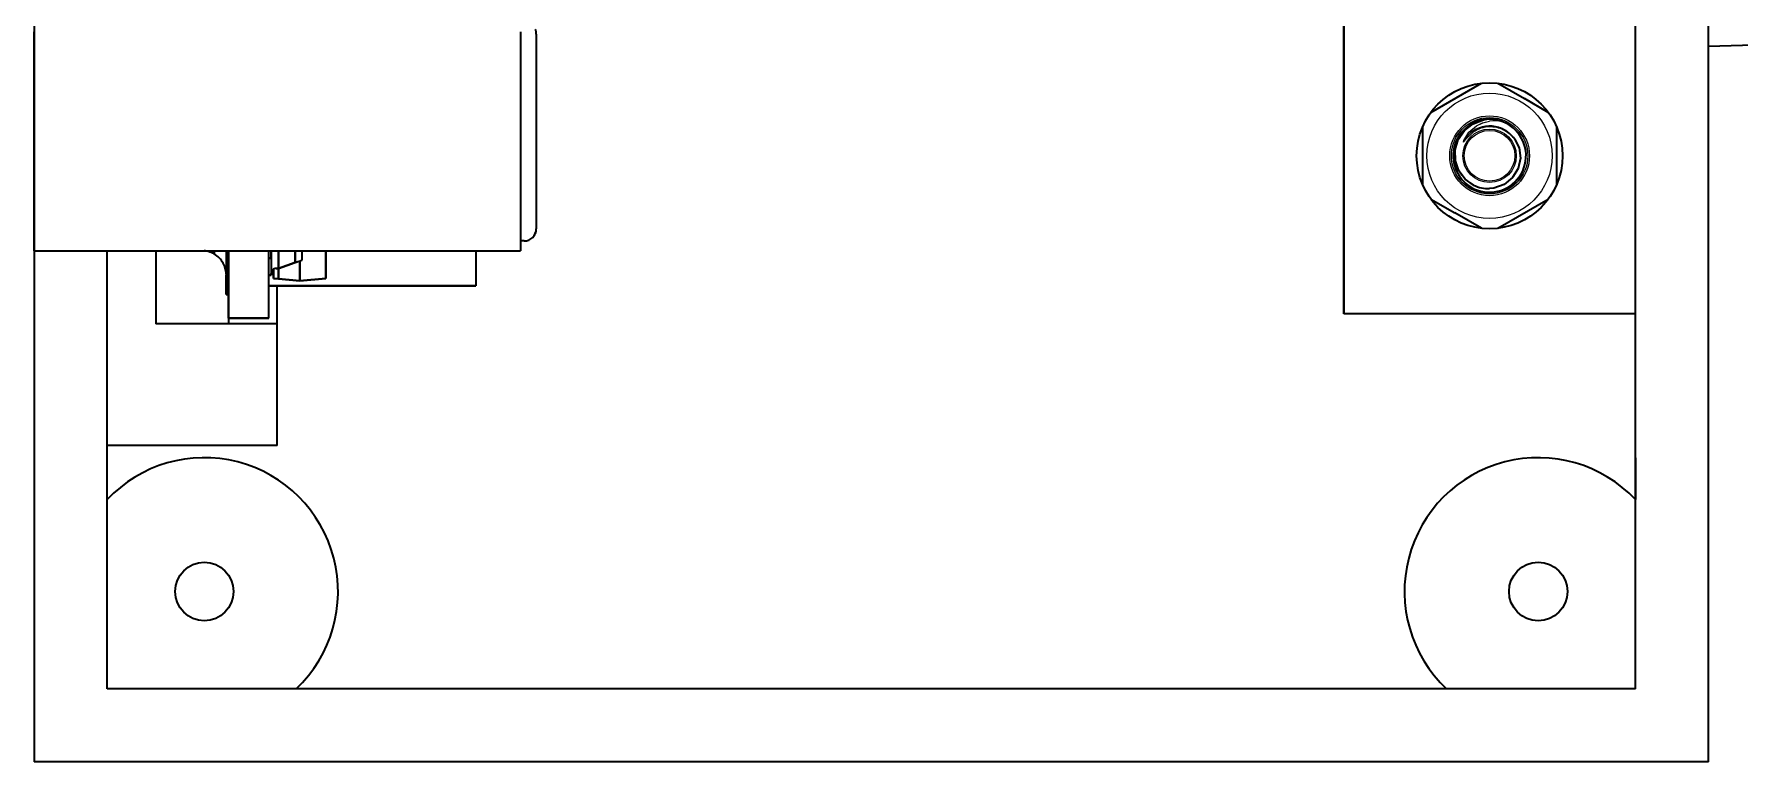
# Model space of a CAD drawing. Extents: x 146 to 1134, y 78 to 926.
# Drawn here: x 666.9 to 737.1, y 300.1 to 330 of the extents above; entities that cross this region are included whole.
import ezdxf

# ---------------------------------------------------------------- set-up
doc = ezdxf.new("R2010")
doc.units = 0

msp = doc.modelspace()

# ---------------------------------------------------------------- linework, layer by layer
at = {"color": 7, "lineweight": 35}
for p, q in [((666.909, 391.907), (666.909, 300.107)), ((735.764, 300.107), (735.764, 391.907)), ((732.764, 303.107), (732.764, 388.907)), ((720.764, 318.514), (720.764, 349.306)), ((666.909, 321.107), (666.909, 300.107)), ((666.909, 321.107), (686.909, 321.107)), ((732.764, 303.107), (669.909, 303.107)), ((735.764, 300.107), (666.909, 300.107)), ((735.764, 300.107), (666.909, 300.107))]:
    msp.add_line(p, q, dxfattribs=at)
at = {"color": 7, "lineweight": 35, "ltscale": 0.325}
msp.add_line((720.764, 331.514), (720.764, 318.514), dxfattribs=at)
at = {"color": 7, "lineweight": 35, "ltscale": 0.225}
for p, q in [((666.909, 321.107), (666.909, 330.107)), ((686.909, 330.107), (686.909, 321.107))]:
    msp.add_line(p, q, dxfattribs=at)
at = {"color": 7, "lineweight": 35, "ltscale": 0.2}
msp.add_line((687.559, 330.012), (687.559, 322.012), dxfattribs=at)
msp.add_line((687.559, 330.012), (687.559, 322.012), dxfattribs=at)
at = {"color": 7, "lineweight": 35, "ltscale": 0.275003}
msp.add_line((732.764, 318.514), (732.764, 329.514), dxfattribs=at)
at = {"color": 7, "lineweight": 35, "ltscale": 0.059963}
msp.add_line((724.35, 326.796), (726.427, 327.995), dxfattribs=at)
at = {"color": 7, "lineweight": 35, "ltscale": 0.031607}
msp.add_line((727.1, 327.995), (728.195, 327.363), dxfattribs=at)
at = {"color": 7, "lineweight": 35, "ltscale": 0.028374}
msp.add_line((729.178, 326.795), (728.195, 327.363), dxfattribs=at)
at = {"color": 7, "lineweight": 35, "ltscale": 0.059962}
for p, q in [((724.014, 323.815), (724.014, 326.213)), ((727.1, 322.033), (729.177, 323.232))]:
    msp.add_line(p, q, dxfattribs=at)
at = {"color": 7, "lineweight": 35, "ltscale": 0.000105509}
msp.add_line((727.277, 326.412), (727.278, 326.417), dxfattribs=at)
at = {"color": 7, "lineweight": 35, "ltscale": 0.059964}
msp.add_line((729.514, 326.213), (729.514, 323.815), dxfattribs=at)
at = {"color": 7, "lineweight": 13, "ltscale": 0.000145855}
msp.add_line((727.788, 325.711), (727.784, 325.707), dxfattribs=at)
at = {"color": 7, "lineweight": 35, "ltscale": 0.028372}
msp.add_line((724.349, 323.232), (725.332, 322.665), dxfattribs=at)
at = {"color": 7, "lineweight": 35, "ltscale": 0.031606}
msp.add_line((726.427, 322.033), (725.332, 322.665), dxfattribs=at)
at = {"color": 7, "lineweight": 35, "ltscale": 0.003749}
msp.add_line((687.059, 321.512), (686.909, 321.512), dxfattribs=at)
msp.add_line((687.059, 321.512), (686.909, 321.512), dxfattribs=at)
msp.add_line((687.059, 321.512), (686.909, 321.512), dxfattribs=at)
at = {"color": 7, "lineweight": 35, "ltscale": 0.45}
msp.add_line((669.909, 303.107), (669.909, 321.107), dxfattribs=at)
at = {"color": 7, "lineweight": 35, "ltscale": 0.075}
msp.add_line((671.909, 321.107), (671.909, 318.107), dxfattribs=at)
at = {"color": 7, "lineweight": 35, "ltscale": 0.003224}
for p, q in [((674.309, 320.978), (674.309, 321.107)), ((674.309, 321.107), (674.309, 320.978))]:
    msp.add_line(p, q, dxfattribs=at)
at = {"color": 7, "lineweight": 35, "ltscale": 0.015586}
for p, q in [((674.809, 321.107), (674.809, 320.484)), ((674.809, 321.107), (674.809, 320.484)), ((674.909, 320.484), (674.909, 321.107)), ((674.909, 321.107), (674.909, 320.484))]:
    msp.add_line(p, q, dxfattribs=at)
at = {"color": 7, "lineweight": 35, "ltscale": 0.023086}
msp.add_line((674.809, 321.107), (674.809, 320.184), dxfattribs=at)
at = {"color": 7, "lineweight": 35, "ltscale": 0.06925}
for p, q in [((674.909, 321.107), (674.909, 318.337)), ((674.909, 318.337), (674.909, 321.107)), ((676.559, 318.337), (676.559, 321.107)), ((676.559, 318.337), (676.559, 321.107))]:
    msp.add_line(p, q, dxfattribs=at)
at = {"color": 7, "lineweight": 35, "ltscale": 0.002501}
for p, q in [((676.559, 320.812), (676.659, 320.812)), ((676.559, 320.812), (676.659, 320.812)), ((676.659, 320.812), (676.559, 320.812)), ((674.909, 320.484), (674.809, 320.484)), ((674.809, 320.484), (674.909, 320.484)), ((674.909, 319.312), (674.809, 319.312)), ((674.909, 319.312), (674.809, 319.312)), ((674.809, 319.312), (674.909, 319.312))]:
    msp.add_line(p, q, dxfattribs=at)
at = {"color": 7, "lineweight": 35, "ltscale": 0.007375}
for p, q in [((676.659, 320.812), (676.659, 321.107)), ((676.659, 321.107), (676.659, 320.812))]:
    msp.add_line(p, q, dxfattribs=at)
at = {"color": 7, "lineweight": 35, "ltscale": 0.0249}
msp.add_line((676.664, 321.107), (676.664, 320.111), dxfattribs=at)
at = {"color": 7, "lineweight": 35, "ltscale": 0.017525}
msp.add_line((676.664, 320.812), (676.664, 320.111), dxfattribs=at)
at = {"color": 7, "lineweight": 35, "ltscale": 0.018275}
msp.add_line((676.959, 320.381), (676.959, 321.112), dxfattribs=at)
at = {"color": 7, "lineweight": 35, "ltscale": 0.01815}
msp.add_line((676.959, 321.107), (676.959, 320.381), dxfattribs=at)
at = {"color": 7, "lineweight": 35, "ltscale": 0.018051}
for p, q in [((677.639, 320.624), (676.959, 320.381)), ((676.959, 320.381), (677.639, 320.624)), ((676.959, 320.381), (677.639, 320.624))]:
    msp.add_line(p, q, dxfattribs=at)
at = {"color": 7, "lineweight": 35, "ltscale": 0.012079}
for p, q in [((677.639, 320.624), (677.639, 321.107)), ((677.639, 321.107), (677.639, 320.624))]:
    msp.add_line(p, q, dxfattribs=at)
at = {"color": 7, "lineweight": 35, "ltscale": 0.003048}
msp.add_line((677.639, 320.624), (677.754, 320.665), dxfattribs=at)
msp.add_line((677.639, 320.624), (677.754, 320.665), dxfattribs=at)
at = {"color": 7, "lineweight": 35, "ltscale": 0.001876}
msp.add_line((677.639, 320.624), (677.71, 320.649), dxfattribs=at)
at = {"color": 7, "lineweight": 35, "ltscale": 0.000283805}
msp.add_line((677.727, 320.655), (677.738, 320.659), dxfattribs=at)
at = {"color": 7, "lineweight": 35, "ltscale": 0.002583}
msp.add_line((677.754, 320.665), (677.851, 320.7), dxfattribs=at)
msp.add_line((677.754, 320.665), (677.851, 320.7), dxfattribs=at)
at = {"color": 7, "lineweight": 35, "ltscale": 0.020313}
for p, q in [((677.834, 320.694), (677.834, 319.881)), ((677.834, 319.881), (677.834, 320.694))]:
    msp.add_line(p, q, dxfattribs=at)
at = {"color": 7, "lineweight": 35, "ltscale": 0.002333}
msp.add_line((677.851, 320.7), (677.939, 320.731), dxfattribs=at)
at = {"color": 7, "lineweight": 35, "ltscale": 0.001727}
msp.add_line((677.851, 320.7), (677.916, 320.723), dxfattribs=at)
at = {"color": 7, "lineweight": 35, "ltscale": 0.000605945}
msp.add_line((677.916, 320.723), (677.939, 320.731), dxfattribs=at)
at = {"color": 7, "lineweight": 35, "ltscale": 0.009525}
msp.add_line((677.939, 320.731), (677.939, 321.112), dxfattribs=at)
msp.add_line((677.939, 320.731), (677.939, 321.112), dxfattribs=at)
at = {"color": 7, "lineweight": 35, "ltscale": 0.028424}
msp.add_line((678.909, 319.975), (678.909, 321.112), dxfattribs=at)
at = {"color": 7, "lineweight": 35, "ltscale": 0.028299}
msp.add_line((678.909, 321.107), (678.909, 319.975), dxfattribs=at)
at = {"color": 7, "lineweight": 35, "ltscale": 0.035875}
msp.add_line((685.069, 321.107), (685.069, 319.672), dxfattribs=at)
msp.add_line((685.069, 321.107), (685.069, 319.672), dxfattribs=at)
at = {"color": 7, "lineweight": 35, "ltscale": 0.000741122}
msp.add_line((674.809, 320.184), (674.808, 320.154), dxfattribs=at)
msp.add_line((674.809, 320.184), (674.808, 320.154), dxfattribs=at)
at = {"color": 7, "lineweight": 35, "ltscale": 0.001048}
msp.add_line((674.808, 320.154), (674.809, 320.112), dxfattribs=at)
msp.add_line((674.808, 320.154), (674.809, 320.112), dxfattribs=at)
at = {"color": 7, "lineweight": 35, "ltscale": 0.0075}
msp.add_line((674.809, 320.484), (674.809, 320.184), dxfattribs=at)
msp.add_line((674.809, 320.484), (674.809, 320.184), dxfattribs=at)
at = {"color": 7, "lineweight": 35, "ltscale": 0.02}
for p, q in [((674.809, 319.312), (674.809, 320.112)), ((674.809, 320.112), (674.809, 319.312)), ((674.809, 320.112), (674.809, 319.312))]:
    msp.add_line(p, q, dxfattribs=at)
at = {"color": 7, "lineweight": 35, "ltscale": 0.029289}
for p, q in [((674.909, 319.312), (674.909, 320.484)), ((674.909, 320.484), (674.909, 319.312))]:
    msp.add_line(p, q, dxfattribs=at)
at = {"color": 7, "lineweight": 35, "ltscale": 0.002626}
for p, q in [((676.664, 320.111), (676.559, 320.111)), ((676.559, 320.111), (676.664, 320.111)), ((676.559, 320.111), (676.664, 320.111)), ((676.664, 320.111), (676.559, 320.111)), ((676.559, 320.111), (676.664, 320.111))]:
    msp.add_line(p, q, dxfattribs=at)
at = {"color": 7, "lineweight": 35, "ltscale": 0.00065904}
msp.add_line((676.666, 320.207), (676.664, 320.181), dxfattribs=at)
at = {"color": 7, "lineweight": 35, "ltscale": 0.000570054}
msp.add_line((676.665, 320.204), (676.664, 320.181), dxfattribs=at)
at = {"color": 7, "lineweight": 35, "ltscale": 0.000312177}
msp.add_line((676.664, 320.181), (676.664, 320.194), dxfattribs=at)
at = {"color": 7, "lineweight": 35, "ltscale": 0.000285441}
msp.add_line((676.664, 320.193), (676.664, 320.181), dxfattribs=at)
at = {"color": 7, "lineweight": 35, "ltscale": 0.000282391}
msp.add_line((676.664, 320.181), (676.664, 320.192), dxfattribs=at)
at = {"color": 7, "lineweight": 35, "ltscale": 0.000269387}
msp.add_line((676.664, 320.192), (676.664, 320.181), dxfattribs=at)
at = {"color": 7, "lineweight": 35, "ltscale": 0.000244184}
msp.add_line((676.664, 320.181), (676.664, 320.191), dxfattribs=at)
at = {"color": 7, "lineweight": 35, "ltscale": 0.000957091}
msp.add_line((676.669, 320.225), (676.681, 320.262), dxfattribs=at)
at = {"color": 7, "lineweight": 35, "ltscale": 0.000892581}
msp.add_line((676.681, 320.262), (676.698, 320.293), dxfattribs=at)
at = {"color": 7, "lineweight": 35, "ltscale": 0.000198652}
msp.add_line((676.681, 320.262), (676.684, 320.269), dxfattribs=at)
at = {"color": 7, "lineweight": 35, "ltscale": 0.000892115}
msp.add_line((676.698, 320.293), (676.721, 320.321), dxfattribs=at)
at = {"color": 7, "lineweight": 35, "ltscale": 0.00073469}
msp.add_line((676.718, 320.318), (676.699, 320.295), dxfattribs=at)
at = {"color": 7, "lineweight": 35, "ltscale": 0.000698526}
msp.add_line((676.759, 320.352), (676.784, 320.365), dxfattribs=at)
at = {"color": 7, "lineweight": 35, "ltscale": 0.000701938}
msp.add_line((676.784, 320.365), (676.759, 320.352), dxfattribs=at)
at = {"color": 7, "lineweight": 35, "ltscale": 0.009406}
msp.add_line((676.759, 319.975), (676.759, 320.351), dxfattribs=at)
at = {"color": 7, "lineweight": 35, "ltscale": 0.009404}
msp.add_line((676.759, 320.351), (676.759, 319.975), dxfattribs=at)
msp.add_line((676.759, 320.351), (676.759, 319.975), dxfattribs=at)
at = {"color": 7, "lineweight": 35, "ltscale": 0.005019}
for p, q in [((676.959, 319.958), (676.759, 319.975)), ((676.759, 319.975), (676.959, 319.958)), ((676.759, 319.975), (676.959, 319.958))]:
    msp.add_line(p, q, dxfattribs=at)
at = {"color": 7, "lineweight": 35, "ltscale": 0.000125131}
msp.add_line((676.859, 320.381), (676.864, 320.381), dxfattribs=at)
at = {"color": 7, "lineweight": 35, "ltscale": 0.002376}
for p, q in [((676.959, 320.381), (676.864, 320.381)), ((676.864, 320.381), (676.959, 320.381)), ((676.959, 320.381), (676.864, 320.381))]:
    msp.add_line(p, q, dxfattribs=at)
at = {"color": 7, "lineweight": 35, "ltscale": 0.002365}
for p, q in [((676.864, 320.381), (676.958, 320.381)), ((676.958, 320.381), (676.864, 320.381))]:
    msp.add_line(p, q, dxfattribs=at)
at = {"color": 7, "lineweight": 35, "ltscale": 0.010586}
for p, q in [((676.959, 319.958), (676.959, 320.381)), ((676.959, 320.381), (676.959, 319.958)), ((676.959, 320.381), (676.959, 319.958))]:
    msp.add_line(p, q, dxfattribs=at)
at = {"color": 7, "lineweight": 35, "ltscale": 0.021959}
for p, q in [((677.834, 319.881), (676.959, 319.958)), ((676.959, 319.958), (677.834, 319.881)), ((676.959, 319.958), (677.834, 319.881))]:
    msp.add_line(p, q, dxfattribs=at)
at = {"color": 7, "lineweight": 35, "ltscale": 0.026978}
for p, q in [((677.834, 319.881), (678.909, 319.975)), ((678.909, 319.975), (677.834, 319.881)), ((677.834, 319.881), (678.909, 319.975))]:
    msp.add_line(p, q, dxfattribs=at)
at = {"color": 7, "lineweight": 35, "ltscale": 0.000250244}
msp.add_line((678.899, 319.975), (678.909, 319.975), dxfattribs=at)
at = {"color": 7, "lineweight": 35, "ltscale": 0.030125}
msp.add_line((674.909, 319.312), (674.909, 318.107), dxfattribs=at)
at = {"color": 7, "lineweight": 35, "ltscale": 0.21275}
for p, q in [((685.069, 319.672), (676.559, 319.672)), ((676.559, 319.672), (685.069, 319.672)), ((676.559, 319.672), (685.069, 319.672)), ((685.069, 319.672), (676.559, 319.672)), ((676.559, 319.672), (685.069, 319.672))]:
    msp.add_line(p, q, dxfattribs=at)
at = {"color": 7, "lineweight": 35, "ltscale": 0.039125}
msp.add_line((676.909, 318.107), (676.909, 319.672), dxfattribs=at)
at = {"color": 7, "lineweight": 35, "ltscale": 0.3}
msp.add_line((732.764, 318.514), (720.764, 318.514), dxfattribs=at)
msp.add_line((732.764, 318.514), (720.764, 318.514), dxfattribs=at)
at = {"color": 7, "lineweight": 35, "ltscale": 0.147667}
msp.add_line((732.764, 312.607), (732.764, 318.514), dxfattribs=at)
at = {"color": 7, "lineweight": 35, "ltscale": 0.125}
for p, q in [((676.909, 318.107), (671.909, 318.107)), ((676.909, 313.107), (676.909, 318.107))]:
    msp.add_line(p, q, dxfattribs=at)
at = {"color": 7, "lineweight": 35, "ltscale": 0.041249}
for p, q in [((676.559, 318.337), (674.909, 318.337)), ((674.909, 318.337), (676.559, 318.337)), ((676.559, 318.337), (674.909, 318.337))]:
    msp.add_line(p, q, dxfattribs=at)
at = {"color": 7, "lineweight": 35, "ltscale": 0.174998}
msp.add_line((676.909, 313.107), (669.909, 313.107), dxfattribs=at)
msp.add_line((676.909, 313.107), (669.909, 313.107), dxfattribs=at)
at = {"color": 7, "lineweight": 35, "ltscale": 0.043127}
msp.add_line((732.764, 312.607), (732.764, 310.882), dxfattribs=at)
at = {"color": 7, "lineweight": 35}
for points in [[(735.764, 329.514), (738.097, 329.581)], [(726.106, 323.808), (725.758, 324.055), (725.5, 324.4), (725.357, 324.812), (725.347, 325.253), (725.474, 325.68), (725.727, 326.053), (726.085, 326.333), (726.517, 326.492), (726.549, 326.498)], [(727.788, 325.711), (727.978, 325.335), (728.033, 324.911), (727.942, 324.488), (727.713, 324.115), (727.368, 323.835), (726.945, 323.684), (726.763, 323.665)]]:
    msp.add_lwpolyline(points, dxfattribs=at)
at = {"color": 7, "lineweight": 13}
for points in [[(726.108, 323.813), (725.808, 324.016), (725.57, 324.292), (725.411, 324.623), (725.343, 324.989), (725.372, 325.364), (725.5, 325.721), (725.719, 326.035), (726.015, 326.284), (726.368, 326.448), (726.723, 326.513)], [(725.704, 325.646), (725.91, 325.984), (726.22, 326.25), (726.479, 326.373), (726.763, 326.442)], [(725.708, 325.645), (725.914, 325.982), (726.223, 326.246), (726.48, 326.37), (726.764, 326.438)], [(726.085, 325.988), (725.764, 325.671), (725.726, 325.618), (725.689, 325.577), (725.686, 325.578), (725.704, 325.646)], [(727.784, 325.707), (727.968, 325.347), (728.028, 324.943), (727.953, 324.533), (727.749, 324.167), (727.433, 323.881), (727.038, 323.71), (726.763, 323.671)]]:
    msp.add_lwpolyline(points, dxfattribs=at)
at = {"color": 7, "lineweight": 35}
for centre, radius in [((726.764, 325.014), 3), ((673.909, 307.107), 1.2), ((728.764, 307.107), 1.2)]:
    msp.add_circle(centre, radius, dxfattribs=at)
at = {"color": 7, "lineweight": 13}
for radius in [2.575, 1.641, 1.571, 1.099, 1.043]:
    msp.add_circle((726.764, 325.014), radius, dxfattribs=at)
at = {"color": 7, "lineweight": 35}
for centre, radius, start, end in [((687.064, 330.013), 0.495, 359.88934, 22.61065), ((726.764, 325.014), 1.5, 98.21649, 75.83133), ((726.791, 324.979), 1.238, 91.26229, 124.98067), ((726.764, 325.014), 1.5, 75.83133, 98.21527), ((726.789, 324.981), 1.235, 63.16685, 91.19453), ((726.999, 325.844), 0.637, 64.0224, 78.10885), ((726.781, 324.966), 1.253, 36.49782, 63.14972), ((726.714, 325.025), 1.36, 243.43534, 272.07922), ((687.059, 322.012), 0.5, 270, 0), ((687.064, 322.011), 0.495, 337.38935, 0.11066), ((687.06, 322.007), 0.495, 269.88934, 292.61066), ((687.06, 322.007), 0.495, 269.88934, 292.61066), ((687.062, 322.008), 0.495, 292.38934, 315.11065), ((687.062, 322.008), 0.495, 292.38934, 315.11065), ((687.063, 322.009), 0.495, 314.88934, 337.61066), ((687.063, 322.009), 0.495, 314.88934, 337.61066), ((673.809, 320.115), 0.997, 74.97203, 84.24938), ((673.809, 320.115), 0.997, 74.97203, 84.25032), ((673.809, 320.112), 1, 60, 84.27364), ((673.81, 320.116), 0.996, 59.96915, 75.03085), ((673.81, 320.116), 0.996, 59.96915, 75.03085), ((673.809, 320.112), 1, 44.16963, 60), ((673.806, 320.108), 1.005, 44.20679, 59.96415), ((673.806, 320.108), 1.005, 44.20679, 59.96415), ((673.809, 320.112), 1, 29.45457, 44.16963), ((673.807, 320.111), 1.003, 29.47496, 44.14998), ((673.807, 320.111), 1.003, 29.47496, 44.14998), ((673.809, 320.112), 1, 15.71374, 29.45457), ((673.807, 320.111), 1.002, 15.73014, 29.43912), ((673.807, 320.111), 1.002, 15.73014, 29.43912), ((673.809, 320.112), 1, 2.40313, 15.71374), ((673.807, 320.112), 1.002, 2.41933, 15.69981), ((676.866, 320.181), 0.202, 156.45014, 179.92127), ((676.864, 320.181), 0.2, 167.24222, 179.99999), ((676.864, 320.181), 0.2, 146.02826, 166.81543), ((676.864, 320.181), 0.2, 148.13661, 166.80342), ((676.864, 320.181), 0.2, 146.14371, 165.21097), ((676.864, 320.181), 0.2, 146.14371, 165.21097), ((676.864, 320.181), 0.2, 147.89947, 165.94363), ((676.864, 320.181), 0.2, 147.89951, 165.9436), ((676.864, 320.181), 0.2, 146.22655, 164.30808), ((676.864, 320.181), 0.2, 136.78355, 156.40874), ((676.861, 320.182), 0.197, 135.50143, 156.28459), ((676.864, 320.181), 0.2, 121.73129, 137.07904), ((676.864, 320.181), 0.2, 114.27705, 135.78013), ((676.864, 320.182), 0.2, 89.93793, 135.779), ((676.865, 320.181), 0.201, 121.62493, 135.79527), ((676.864, 320.181), 0.2, 90, 114.27705), ((673.909, 307.107), 5.5, 313.34176, 136.65825), ((728.764, 307.107), 5.5, 43.34176, 226.65825)]:
    msp.add_arc(centre, radius, start, end, dxfattribs=at)
at = {"color": 7, "lineweight": 13}
for centre, radius, start, end in [((726.764, 325.014), 1.49, 109.60262, 241.31634), ((726.764, 325.014), 1.49, 109.60265, 241.31634), ((726.764, 325.014), 1.49, 109.60268, 69.83062), ((726.764, 325.014), 1.229, 46.22136, 149.13412), ((726.791, 324.979), 1.232, 91.24778, 124.97918), ((726.951, 325.004), 1.45, 76.94618, 97.46111), ((726.951, 325.004), 1.445, 76.94603, 97.44493), ((726.789, 324.981), 1.23, 63.14627, 91.17951), ((726.781, 324.966), 1.247, 36.47089, 63.12814), ((726.714, 325.025), 1.355, 243.41326, 272.05629)]:
    msp.add_arc(centre, radius, start, end, dxfattribs=at)

doc.saveas('drawing.dxf')
